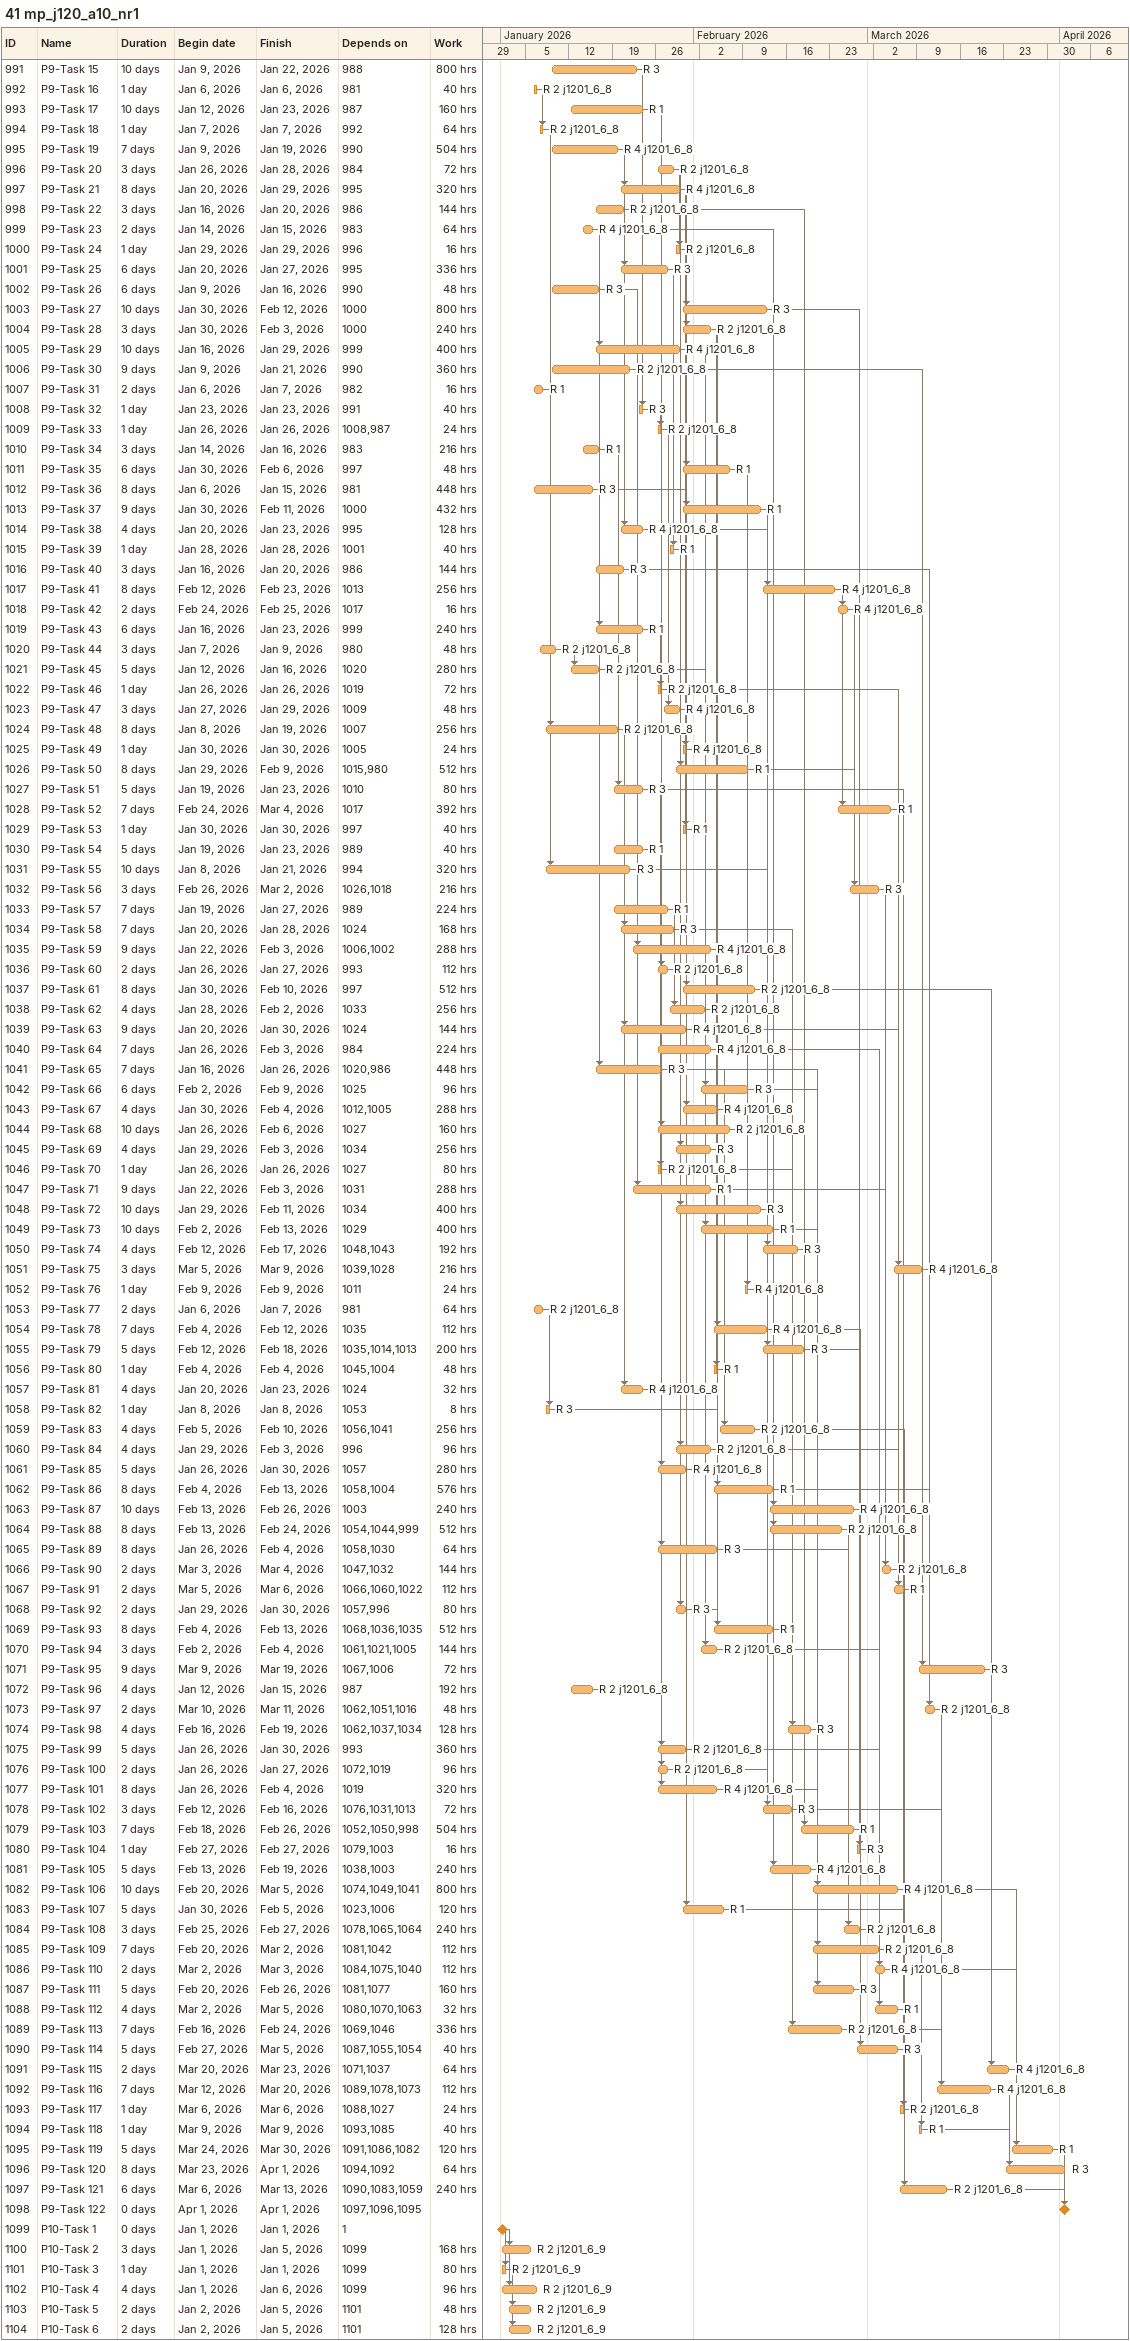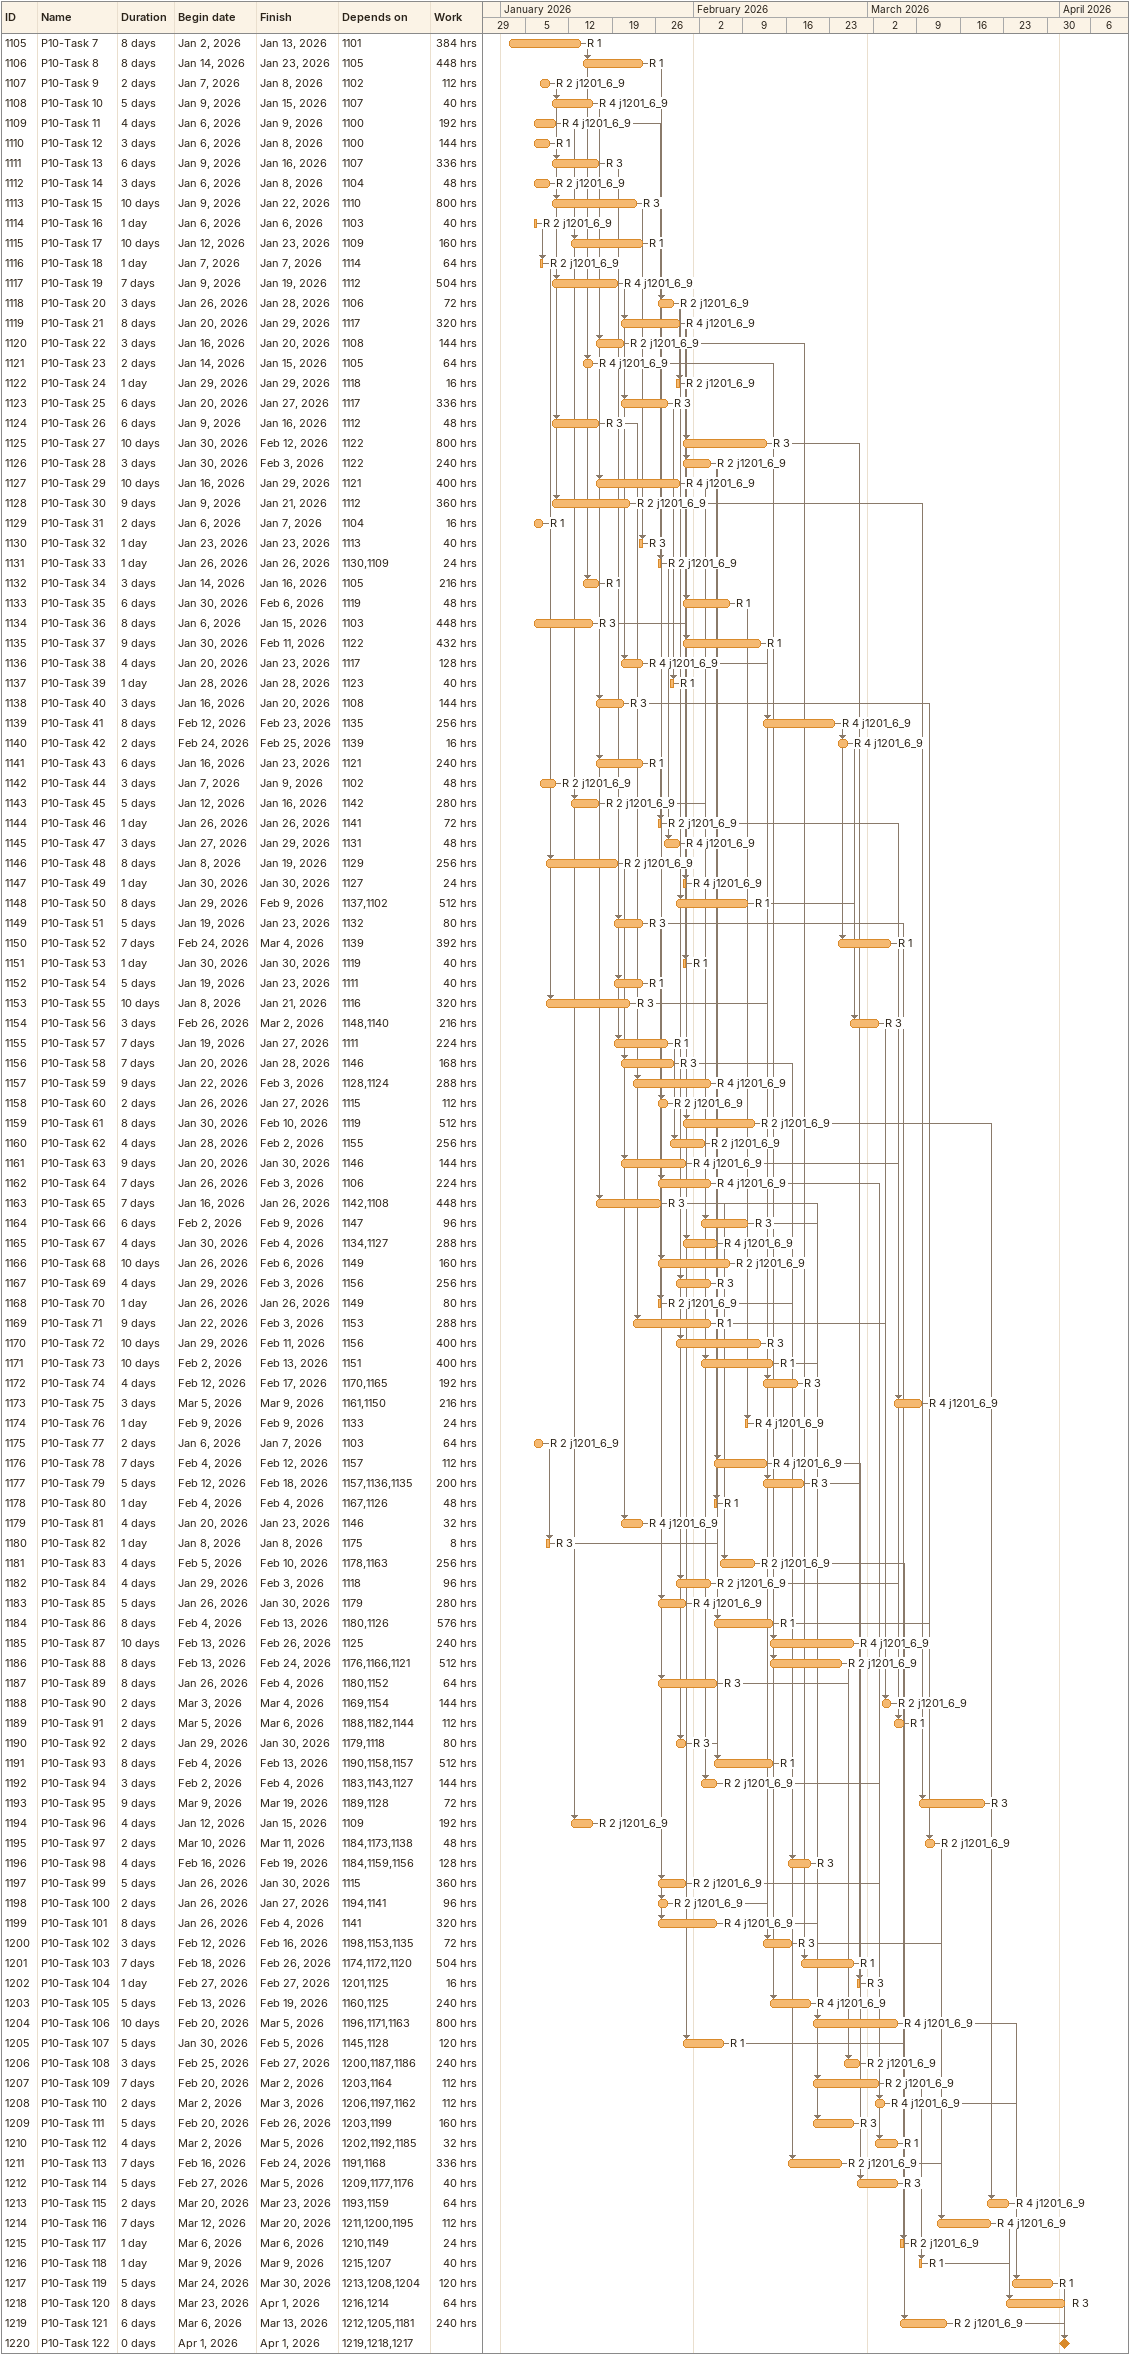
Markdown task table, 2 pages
41 mp_j120_a10_nr1

| ID | Task | Duration | Start | Finish | Predecessors | Resources | Work (h) |
|---|---|---|---|---|---|---|---|
| 991 | P9-Task 15 | 10d | 2026-01-09 | 2026-01-22 | 988 | R 3 | 800 |
| 992 | P9-Task 16 | 1d | 2026-01-06 | 2026-01-06 | 981 | R 2 j1201_6_8 | 40 |
| 993 | P9-Task 17 | 10d | 2026-01-12 | 2026-01-23 | 987 | R 1 | 160 |
| 994 | P9-Task 18 | 1d | 2026-01-07 | 2026-01-07 | 992 | R 2 j1201_6_8 | 64 |
| 995 | P9-Task 19 | 7d | 2026-01-09 | 2026-01-19 | 990 | R 4 j1201_6_8 | 504 |
| 996 | P9-Task 20 | 3d | 2026-01-26 | 2026-01-28 | 984 | R 2 j1201_6_8 | 72 |
| 997 | P9-Task 21 | 8d | 2026-01-20 | 2026-01-29 | 995 | R 4 j1201_6_8 | 320 |
| 998 | P9-Task 22 | 3d | 2026-01-16 | 2026-01-20 | 986 | R 2 j1201_6_8 | 144 |
| 999 | P9-Task 23 | 2d | 2026-01-14 | 2026-01-15 | 983 | R 4 j1201_6_8 | 64 |
| 1000 | P9-Task 24 | 1d | 2026-01-29 | 2026-01-29 | 996 | R 2 j1201_6_8 | 16 |
| 1001 | P9-Task 25 | 6d | 2026-01-20 | 2026-01-27 | 995 | R 3 | 336 |
| 1002 | P9-Task 26 | 6d | 2026-01-09 | 2026-01-16 | 990 | R 3 | 48 |
| 1003 | P9-Task 27 | 10d | 2026-01-30 | 2026-02-12 | 1000 | R 3 | 800 |
| 1004 | P9-Task 28 | 3d | 2026-01-30 | 2026-02-03 | 1000 | R 2 j1201_6_8 | 240 |
| 1005 | P9-Task 29 | 10d | 2026-01-16 | 2026-01-29 | 999 | R 4 j1201_6_8 | 400 |
| 1006 | P9-Task 30 | 9d | 2026-01-09 | 2026-01-21 | 990 | R 2 j1201_6_8 | 360 |
| 1007 | P9-Task 31 | 2d | 2026-01-06 | 2026-01-07 | 982 | R 1 | 16 |
| 1008 | P9-Task 32 | 1d | 2026-01-23 | 2026-01-23 | 991 | R 3 | 40 |
| 1009 | P9-Task 33 | 1d | 2026-01-26 | 2026-01-26 | 1008, 987 | R 2 j1201_6_8 | 24 |
| 1010 | P9-Task 34 | 3d | 2026-01-14 | 2026-01-16 | 983 | R 1 | 216 |
| 1011 | P9-Task 35 | 6d | 2026-01-30 | 2026-02-06 | 997 | R 1 | 48 |
| 1012 | P9-Task 36 | 8d | 2026-01-06 | 2026-01-15 | 981 | R 3 | 448 |
| 1013 | P9-Task 37 | 9d | 2026-01-30 | 2026-02-11 | 1000 | R 1 | 432 |
| 1014 | P9-Task 38 | 4d | 2026-01-20 | 2026-01-23 | 995 | R 4 j1201_6_8 | 128 |
| 1015 | P9-Task 39 | 1d | 2026-01-28 | 2026-01-28 | 1001 | R 1 | 40 |
| 1016 | P9-Task 40 | 3d | 2026-01-16 | 2026-01-20 | 986 | R 3 | 144 |
| 1017 | P9-Task 41 | 8d | 2026-02-12 | 2026-02-23 | 1013 | R 4 j1201_6_8 | 256 |
| 1018 | P9-Task 42 | 2d | 2026-02-24 | 2026-02-25 | 1017 | R 4 j1201_6_8 | 16 |
| 1019 | P9-Task 43 | 6d | 2026-01-16 | 2026-01-23 | 999 | R 1 | 240 |
| 1020 | P9-Task 44 | 3d | 2026-01-07 | 2026-01-09 | 980 | R 2 j1201_6_8 | 48 |
| 1021 | P9-Task 45 | 5d | 2026-01-12 | 2026-01-16 | 1020 | R 2 j1201_6_8 | 280 |
| 1022 | P9-Task 46 | 1d | 2026-01-26 | 2026-01-26 | 1019 | R 2 j1201_6_8 | 72 |
| 1023 | P9-Task 47 | 3d | 2026-01-27 | 2026-01-29 | 1009 | R 4 j1201_6_8 | 48 |
| 1024 | P9-Task 48 | 8d | 2026-01-08 | 2026-01-19 | 1007 | R 2 j1201_6_8 | 256 |
| 1025 | P9-Task 49 | 1d | 2026-01-30 | 2026-01-30 | 1005 | R 4 j1201_6_8 | 24 |
| 1026 | P9-Task 50 | 8d | 2026-01-29 | 2026-02-09 | 1015, 980 | R 1 | 512 |
| 1027 | P9-Task 51 | 5d | 2026-01-19 | 2026-01-23 | 1010 | R 3 | 80 |
| 1028 | P9-Task 52 | 7d | 2026-02-24 | 2026-03-04 | 1017 | R 1 | 392 |
| 1029 | P9-Task 53 | 1d | 2026-01-30 | 2026-01-30 | 997 | R 1 | 40 |
| 1030 | P9-Task 54 | 5d | 2026-01-19 | 2026-01-23 | 989 | R 1 | 40 |
| 1031 | P9-Task 55 | 10d | 2026-01-08 | 2026-01-21 | 994 | R 3 | 320 |
| 1032 | P9-Task 56 | 3d | 2026-02-26 | 2026-03-02 | 1026, 1018 | R 3 | 216 |
| 1033 | P9-Task 57 | 7d | 2026-01-19 | 2026-01-27 | 989 | R 1 | 224 |
| 1034 | P9-Task 58 | 7d | 2026-01-20 | 2026-01-28 | 1024 | R 3 | 168 |
| 1035 | P9-Task 59 | 9d | 2026-01-22 | 2026-02-03 | 1006, 1002 | R 4 j1201_6_8 | 288 |
| 1036 | P9-Task 60 | 2d | 2026-01-26 | 2026-01-27 | 993 | R 2 j1201_6_8 | 112 |
| 1037 | P9-Task 61 | 8d | 2026-01-30 | 2026-02-10 | 997 | R 2 j1201_6_8 | 512 |
| 1038 | P9-Task 62 | 4d | 2026-01-28 | 2026-02-02 | 1033 | R 2 j1201_6_8 | 256 |
| 1039 | P9-Task 63 | 9d | 2026-01-20 | 2026-01-30 | 1024 | R 4 j1201_6_8 | 144 |
| 1040 | P9-Task 64 | 7d | 2026-01-26 | 2026-02-03 | 984 | R 4 j1201_6_8 | 224 |
| 1041 | P9-Task 65 | 7d | 2026-01-16 | 2026-01-26 | 1020, 986 | R 3 | 448 |
| 1042 | P9-Task 66 | 6d | 2026-02-02 | 2026-02-09 | 1025 | R 3 | 96 |
| 1043 | P9-Task 67 | 4d | 2026-01-30 | 2026-02-04 | 1012, 1005 | R 4 j1201_6_8 | 288 |
| 1044 | P9-Task 68 | 10d | 2026-01-26 | 2026-02-06 | 1027 | R 2 j1201_6_8 | 160 |
| 1045 | P9-Task 69 | 4d | 2026-01-29 | 2026-02-03 | 1034 | R 3 | 256 |
| 1046 | P9-Task 70 | 1d | 2026-01-26 | 2026-01-26 | 1027 | R 2 j1201_6_8 | 80 |
| 1047 | P9-Task 71 | 9d | 2026-01-22 | 2026-02-03 | 1031 | R 1 | 288 |
| 1048 | P9-Task 72 | 10d | 2026-01-29 | 2026-02-11 | 1034 | R 3 | 400 |
| 1049 | P9-Task 73 | 10d | 2026-02-02 | 2026-02-13 | 1029 | R 1 | 400 |
| 1050 | P9-Task 74 | 4d | 2026-02-12 | 2026-02-17 | 1048, 1043 | R 3 | 192 |
| 1051 | P9-Task 75 | 3d | 2026-03-05 | 2026-03-09 | 1039, 1028 | R 4 j1201_6_8 | 216 |
| 1052 | P9-Task 76 | 1d | 2026-02-09 | 2026-02-09 | 1011 | R 4 j1201_6_8 | 24 |
| 1053 | P9-Task 77 | 2d | 2026-01-06 | 2026-01-07 | 981 | R 2 j1201_6_8 | 64 |
| 1054 | P9-Task 78 | 7d | 2026-02-04 | 2026-02-12 | 1035 | R 4 j1201_6_8 | 112 |
| 1055 | P9-Task 79 | 5d | 2026-02-12 | 2026-02-18 | 1035, 1014, 1013 | R 3 | 200 |
| 1056 | P9-Task 80 | 1d | 2026-02-04 | 2026-02-04 | 1045, 1004 | R 1 | 48 |
| 1057 | P9-Task 81 | 4d | 2026-01-20 | 2026-01-23 | 1024 | R 4 j1201_6_8 | 32 |
| 1058 | P9-Task 82 | 1d | 2026-01-08 | 2026-01-08 | 1053 | R 3 | 8 |
| 1059 | P9-Task 83 | 4d | 2026-02-05 | 2026-02-10 | 1056, 1041 | R 2 j1201_6_8 | 256 |
| 1060 | P9-Task 84 | 4d | 2026-01-29 | 2026-02-03 | 996 | R 2 j1201_6_8 | 96 |
| 1061 | P9-Task 85 | 5d | 2026-01-26 | 2026-01-30 | 1057 | R 4 j1201_6_8 | 280 |
| 1062 | P9-Task 86 | 8d | 2026-02-04 | 2026-02-13 | 1058, 1004 | R 1 | 576 |
| 1063 | P9-Task 87 | 10d | 2026-02-13 | 2026-02-26 | 1003 | R 4 j1201_6_8 | 240 |
| 1064 | P9-Task 88 | 8d | 2026-02-13 | 2026-02-24 | 1054, 1044, 999 | R 2 j1201_6_8 | 512 |
| 1065 | P9-Task 89 | 8d | 2026-01-26 | 2026-02-04 | 1058, 1030 | R 3 | 64 |
| 1066 | P9-Task 90 | 2d | 2026-03-03 | 2026-03-04 | 1047, 1032 | R 2 j1201_6_8 | 144 |
| 1067 | P9-Task 91 | 2d | 2026-03-05 | 2026-03-06 | 1066, 1060, 1022 | R 1 | 112 |
| 1068 | P9-Task 92 | 2d | 2026-01-29 | 2026-01-30 | 1057, 996 | R 3 | 80 |
| 1069 | P9-Task 93 | 8d | 2026-02-04 | 2026-02-13 | 1068, 1036, 1035 | R 1 | 512 |
| 1070 | P9-Task 94 | 3d | 2026-02-02 | 2026-02-04 | 1061, 1021, 1005 | R 2 j1201_6_8 | 144 |
| 1071 | P9-Task 95 | 9d | 2026-03-09 | 2026-03-19 | 1067, 1006 | R 3 | 72 |
| 1072 | P9-Task 96 | 4d | 2026-01-12 | 2026-01-15 | 987 | R 2 j1201_6_8 | 192 |
| 1073 | P9-Task 97 | 2d | 2026-03-10 | 2026-03-11 | 1062, 1051, 1016 | R 2 j1201_6_8 | 48 |
| 1074 | P9-Task 98 | 4d | 2026-02-16 | 2026-02-19 | 1062, 1037, 1034 | R 3 | 128 |
| 1075 | P9-Task 99 | 5d | 2026-01-26 | 2026-01-30 | 993 | R 2 j1201_6_8 | 360 |
| 1076 | P9-Task 100 | 2d | 2026-01-26 | 2026-01-27 | 1072, 1019 | R 2 j1201_6_8 | 96 |
| 1077 | P9-Task 101 | 8d | 2026-01-26 | 2026-02-04 | 1019 | R 4 j1201_6_8 | 320 |
| 1078 | P9-Task 102 | 3d | 2026-02-12 | 2026-02-16 | 1076, 1031, 1013 | R 3 | 72 |
| 1079 | P9-Task 103 | 7d | 2026-02-18 | 2026-02-26 | 1052, 1050, 998 | R 1 | 504 |
| 1080 | P9-Task 104 | 1d | 2026-02-27 | 2026-02-27 | 1079, 1003 | R 3 | 16 |
| 1081 | P9-Task 105 | 5d | 2026-02-13 | 2026-02-19 | 1038, 1003 | R 4 j1201_6_8 | 240 |
| 1082 | P9-Task 106 | 10d | 2026-02-20 | 2026-03-05 | 1074, 1049, 1041 | R 4 j1201_6_8 | 800 |
| 1083 | P9-Task 107 | 5d | 2026-01-30 | 2026-02-05 | 1023, 1006 | R 1 | 120 |
| 1084 | P9-Task 108 | 3d | 2026-02-25 | 2026-02-27 | 1078, 1065, 1064 | R 2 j1201_6_8 | 240 |
| 1085 | P9-Task 109 | 7d | 2026-02-20 | 2026-03-02 | 1081, 1042 | R 2 j1201_6_8 | 112 |
| 1086 | P9-Task 110 | 2d | 2026-03-02 | 2026-03-03 | 1084, 1075, 1040 | R 4 j1201_6_8 | 112 |
| 1087 | P9-Task 111 | 5d | 2026-02-20 | 2026-02-26 | 1081, 1077 | R 3 | 160 |
| 1088 | P9-Task 112 | 4d | 2026-03-02 | 2026-03-05 | 1080, 1070, 1063 | R 1 | 32 |
| 1089 | P9-Task 113 | 7d | 2026-02-16 | 2026-02-24 | 1069, 1046 | R 2 j1201_6_8 | 336 |
| 1090 | P9-Task 114 | 5d | 2026-02-27 | 2026-03-05 | 1087, 1055, 1054 | R 3 | 40 |
| 1091 | P9-Task 115 | 2d | 2026-03-20 | 2026-03-23 | 1071, 1037 | R 4 j1201_6_8 | 64 |
| 1092 | P9-Task 116 | 7d | 2026-03-12 | 2026-03-20 | 1089, 1078, 1073 | R 4 j1201_6_8 | 112 |
| 1093 | P9-Task 117 | 1d | 2026-03-06 | 2026-03-06 | 1088, 1027 | R 2 j1201_6_8 | 24 |
| 1094 | P9-Task 118 | 1d | 2026-03-09 | 2026-03-09 | 1093, 1085 | R 1 | 40 |
| 1095 | P9-Task 119 | 5d | 2026-03-24 | 2026-03-30 | 1091, 1086, 1082 | R 1 | 120 |
| 1096 | P9-Task 120 | 8d | 2026-03-23 | 2026-04-01 | 1094, 1092 | R 3 | 64 |
| 1097 | P9-Task 121 | 6d | 2026-03-06 | 2026-03-13 | 1090, 1083, 1059 | R 2 j1201_6_8 | 240 |
| 1098 | P9-Task 122 | 0d | 2026-04-01 | 2026-04-01 | 1097, 1096, 1095 |  |  |
| 1099 | P10-Task 1 | 0d | 2026-01-01 | 2026-01-01 | 1 |  |  |
| 1100 | P10-Task 2 | 3d | 2026-01-01 | 2026-01-05 | 1099 | R 2 j1201_6_9 | 168 |
| 1101 | P10-Task 3 | 1d | 2026-01-01 | 2026-01-01 | 1099 | R 2 j1201_6_9 | 80 |
| 1102 | P10-Task 4 | 4d | 2026-01-01 | 2026-01-06 | 1099 | R 2 j1201_6_9 | 96 |
| 1103 | P10-Task 5 | 2d | 2026-01-02 | 2026-01-05 | 1101 | R 2 j1201_6_9 | 48 |
| 1104 | P10-Task 6 | 2d | 2026-01-02 | 2026-01-05 | 1101 | R 2 j1201_6_9 | 128 |
| 1105 | P10-Task 7 | 8d | 2026-01-02 | 2026-01-13 | 1101 | R 1 | 384 |
| 1106 | P10-Task 8 | 8d | 2026-01-14 | 2026-01-23 | 1105 | R 1 | 448 |
| 1107 | P10-Task 9 | 2d | 2026-01-07 | 2026-01-08 | 1102 | R 2 j1201_6_9 | 112 |
| 1108 | P10-Task 10 | 5d | 2026-01-09 | 2026-01-15 | 1107 | R 4 j1201_6_9 | 40 |
| 1109 | P10-Task 11 | 4d | 2026-01-06 | 2026-01-09 | 1100 | R 4 j1201_6_9 | 192 |
| 1110 | P10-Task 12 | 3d | 2026-01-06 | 2026-01-08 | 1100 | R 1 | 144 |
| 1111 | P10-Task 13 | 6d | 2026-01-09 | 2026-01-16 | 1107 | R 3 | 336 |
| 1112 | P10-Task 14 | 3d | 2026-01-06 | 2026-01-08 | 1104 | R 2 j1201_6_9 | 48 |
| 1113 | P10-Task 15 | 10d | 2026-01-09 | 2026-01-22 | 1110 | R 3 | 800 |
| 1114 | P10-Task 16 | 1d | 2026-01-06 | 2026-01-06 | 1103 | R 2 j1201_6_9 | 40 |
| 1115 | P10-Task 17 | 10d | 2026-01-12 | 2026-01-23 | 1109 | R 1 | 160 |
| 1116 | P10-Task 18 | 1d | 2026-01-07 | 2026-01-07 | 1114 | R 2 j1201_6_9 | 64 |
| 1117 | P10-Task 19 | 7d | 2026-01-09 | 2026-01-19 | 1112 | R 4 j1201_6_9 | 504 |
| 1118 | P10-Task 20 | 3d | 2026-01-26 | 2026-01-28 | 1106 | R 2 j1201_6_9 | 72 |
| 1119 | P10-Task 21 | 8d | 2026-01-20 | 2026-01-29 | 1117 | R 4 j1201_6_9 | 320 |
| 1120 | P10-Task 22 | 3d | 2026-01-16 | 2026-01-20 | 1108 | R 2 j1201_6_9 | 144 |
| 1121 | P10-Task 23 | 2d | 2026-01-14 | 2026-01-15 | 1105 | R 4 j1201_6_9 | 64 |
| 1122 | P10-Task 24 | 1d | 2026-01-29 | 2026-01-29 | 1118 | R 2 j1201_6_9 | 16 |
| 1123 | P10-Task 25 | 6d | 2026-01-20 | 2026-01-27 | 1117 | R 3 | 336 |
| 1124 | P10-Task 26 | 6d | 2026-01-09 | 2026-01-16 | 1112 | R 3 | 48 |
| 1125 | P10-Task 27 | 10d | 2026-01-30 | 2026-02-12 | 1122 | R 3 | 800 |
| 1126 | P10-Task 28 | 3d | 2026-01-30 | 2026-02-03 | 1122 | R 2 j1201_6_9 | 240 |
| 1127 | P10-Task 29 | 10d | 2026-01-16 | 2026-01-29 | 1121 | R 4 j1201_6_9 | 400 |
| 1128 | P10-Task 30 | 9d | 2026-01-09 | 2026-01-21 | 1112 | R 2 j1201_6_9 | 360 |
| 1129 | P10-Task 31 | 2d | 2026-01-06 | 2026-01-07 | 1104 | R 1 | 16 |
| 1130 | P10-Task 32 | 1d | 2026-01-23 | 2026-01-23 | 1113 | R 3 | 40 |
| 1131 | P10-Task 33 | 1d | 2026-01-26 | 2026-01-26 | 1130, 1109 | R 2 j1201_6_9 | 24 |
| 1132 | P10-Task 34 | 3d | 2026-01-14 | 2026-01-16 | 1105 | R 1 | 216 |
| 1133 | P10-Task 35 | 6d | 2026-01-30 | 2026-02-06 | 1119 | R 1 | 48 |
| 1134 | P10-Task 36 | 8d | 2026-01-06 | 2026-01-15 | 1103 | R 3 | 448 |
| 1135 | P10-Task 37 | 9d | 2026-01-30 | 2026-02-11 | 1122 | R 1 | 432 |
| 1136 | P10-Task 38 | 4d | 2026-01-20 | 2026-01-23 | 1117 | R 4 j1201_6_9 | 128 |
| 1137 | P10-Task 39 | 1d | 2026-01-28 | 2026-01-28 | 1123 | R 1 | 40 |
| 1138 | P10-Task 40 | 3d | 2026-01-16 | 2026-01-20 | 1108 | R 3 | 144 |
| 1139 | P10-Task 41 | 8d | 2026-02-12 | 2026-02-23 | 1135 | R 4 j1201_6_9 | 256 |
| 1140 | P10-Task 42 | 2d | 2026-02-24 | 2026-02-25 | 1139 | R 4 j1201_6_9 | 16 |
| 1141 | P10-Task 43 | 6d | 2026-01-16 | 2026-01-23 | 1121 | R 1 | 240 |
| 1142 | P10-Task 44 | 3d | 2026-01-07 | 2026-01-09 | 1102 | R 2 j1201_6_9 | 48 |
| 1143 | P10-Task 45 | 5d | 2026-01-12 | 2026-01-16 | 1142 | R 2 j1201_6_9 | 280 |
| 1144 | P10-Task 46 | 1d | 2026-01-26 | 2026-01-26 | 1141 | R 2 j1201_6_9 | 72 |
| 1145 | P10-Task 47 | 3d | 2026-01-27 | 2026-01-29 | 1131 | R 4 j1201_6_9 | 48 |
| 1146 | P10-Task 48 | 8d | 2026-01-08 | 2026-01-19 | 1129 | R 2 j1201_6_9 | 256 |
| 1147 | P10-Task 49 | 1d | 2026-01-30 | 2026-01-30 | 1127 | R 4 j1201_6_9 | 24 |
| 1148 | P10-Task 50 | 8d | 2026-01-29 | 2026-02-09 | 1137, 1102 | R 1 | 512 |
| 1149 | P10-Task 51 | 5d | 2026-01-19 | 2026-01-23 | 1132 | R 3 | 80 |
| 1150 | P10-Task 52 | 7d | 2026-02-24 | 2026-03-04 | 1139 | R 1 | 392 |
| 1151 | P10-Task 53 | 1d | 2026-01-30 | 2026-01-30 | 1119 | R 1 | 40 |
| 1152 | P10-Task 54 | 5d | 2026-01-19 | 2026-01-23 | 1111 | R 1 | 40 |
| 1153 | P10-Task 55 | 10d | 2026-01-08 | 2026-01-21 | 1116 | R 3 | 320 |
| 1154 | P10-Task 56 | 3d | 2026-02-26 | 2026-03-02 | 1148, 1140 | R 3 | 216 |
| 1155 | P10-Task 57 | 7d | 2026-01-19 | 2026-01-27 | 1111 | R 1 | 224 |
| 1156 | P10-Task 58 | 7d | 2026-01-20 | 2026-01-28 | 1146 | R 3 | 168 |
| 1157 | P10-Task 59 | 9d | 2026-01-22 | 2026-02-03 | 1128, 1124 | R 4 j1201_6_9 | 288 |
| 1158 | P10-Task 60 | 2d | 2026-01-26 | 2026-01-27 | 1115 | R 2 j1201_6_9 | 112 |
| 1159 | P10-Task 61 | 8d | 2026-01-30 | 2026-02-10 | 1119 | R 2 j1201_6_9 | 512 |
| 1160 | P10-Task 62 | 4d | 2026-01-28 | 2026-02-02 | 1155 | R 2 j1201_6_9 | 256 |
| 1161 | P10-Task 63 | 9d | 2026-01-20 | 2026-01-30 | 1146 | R 4 j1201_6_9 | 144 |
| 1162 | P10-Task 64 | 7d | 2026-01-26 | 2026-02-03 | 1106 | R 4 j1201_6_9 | 224 |
| 1163 | P10-Task 65 | 7d | 2026-01-16 | 2026-01-26 | 1142, 1108 | R 3 | 448 |
| 1164 | P10-Task 66 | 6d | 2026-02-02 | 2026-02-09 | 1147 | R 3 | 96 |
| 1165 | P10-Task 67 | 4d | 2026-01-30 | 2026-02-04 | 1134, 1127 | R 4 j1201_6_9 | 288 |
| 1166 | P10-Task 68 | 10d | 2026-01-26 | 2026-02-06 | 1149 | R 2 j1201_6_9 | 160 |
| 1167 | P10-Task 69 | 4d | 2026-01-29 | 2026-02-03 | 1156 | R 3 | 256 |
| 1168 | P10-Task 70 | 1d | 2026-01-26 | 2026-01-26 | 1149 | R 2 j1201_6_9 | 80 |
| 1169 | P10-Task 71 | 9d | 2026-01-22 | 2026-02-03 | 1153 | R 1 | 288 |
| 1170 | P10-Task 72 | 10d | 2026-01-29 | 2026-02-11 | 1156 | R 3 | 400 |
| 1171 | P10-Task 73 | 10d | 2026-02-02 | 2026-02-13 | 1151 | R 1 | 400 |
| 1172 | P10-Task 74 | 4d | 2026-02-12 | 2026-02-17 | 1170, 1165 | R 3 | 192 |
| 1173 | P10-Task 75 | 3d | 2026-03-05 | 2026-03-09 | 1161, 1150 | R 4 j1201_6_9 | 216 |
| 1174 | P10-Task 76 | 1d | 2026-02-09 | 2026-02-09 | 1133 | R 4 j1201_6_9 | 24 |
| 1175 | P10-Task 77 | 2d | 2026-01-06 | 2026-01-07 | 1103 | R 2 j1201_6_9 | 64 |
| 1176 | P10-Task 78 | 7d | 2026-02-04 | 2026-02-12 | 1157 | R 4 j1201_6_9 | 112 |
| 1177 | P10-Task 79 | 5d | 2026-02-12 | 2026-02-18 | 1157, 1136, 1135 | R 3 | 200 |
| 1178 | P10-Task 80 | 1d | 2026-02-04 | 2026-02-04 | 1167, 1126 | R 1 | 48 |
| 1179 | P10-Task 81 | 4d | 2026-01-20 | 2026-01-23 | 1146 | R 4 j1201_6_9 | 32 |
| 1180 | P10-Task 82 | 1d | 2026-01-08 | 2026-01-08 | 1175 | R 3 | 8 |
| 1181 | P10-Task 83 | 4d | 2026-02-05 | 2026-02-10 | 1178, 1163 | R 2 j1201_6_9 | 256 |
| 1182 | P10-Task 84 | 4d | 2026-01-29 | 2026-02-03 | 1118 | R 2 j1201_6_9 | 96 |
| 1183 | P10-Task 85 | 5d | 2026-01-26 | 2026-01-30 | 1179 | R 4 j1201_6_9 | 280 |
| 1184 | P10-Task 86 | 8d | 2026-02-04 | 2026-02-13 | 1180, 1126 | R 1 | 576 |
| 1185 | P10-Task 87 | 10d | 2026-02-13 | 2026-02-26 | 1125 | R 4 j1201_6_9 | 240 |
| 1186 | P10-Task 88 | 8d | 2026-02-13 | 2026-02-24 | 1176, 1166, 1121 | R 2 j1201_6_9 | 512 |
| 1187 | P10-Task 89 | 8d | 2026-01-26 | 2026-02-04 | 1180, 1152 | R 3 | 64 |
| 1188 | P10-Task 90 | 2d | 2026-03-03 | 2026-03-04 | 1169, 1154 | R 2 j1201_6_9 | 144 |
| 1189 | P10-Task 91 | 2d | 2026-03-05 | 2026-03-06 | 1188, 1182, 1144 | R 1 | 112 |
| 1190 | P10-Task 92 | 2d | 2026-01-29 | 2026-01-30 | 1179, 1118 | R 3 | 80 |
| 1191 | P10-Task 93 | 8d | 2026-02-04 | 2026-02-13 | 1190, 1158, 1157 | R 1 | 512 |
| 1192 | P10-Task 94 | 3d | 2026-02-02 | 2026-02-04 | 1183, 1143, 1127 | R 2 j1201_6_9 | 144 |
| 1193 | P10-Task 95 | 9d | 2026-03-09 | 2026-03-19 | 1189, 1128 | R 3 | 72 |
| 1194 | P10-Task 96 | 4d | 2026-01-12 | 2026-01-15 | 1109 | R 2 j1201_6_9 | 192 |
| 1195 | P10-Task 97 | 2d | 2026-03-10 | 2026-03-11 | 1184, 1173, 1138 | R 2 j1201_6_9 | 48 |
| 1196 | P10-Task 98 | 4d | 2026-02-16 | 2026-02-19 | 1184, 1159, 1156 | R 3 | 128 |
| 1197 | P10-Task 99 | 5d | 2026-01-26 | 2026-01-30 | 1115 | R 2 j1201_6_9 | 360 |
| 1198 | P10-Task 100 | 2d | 2026-01-26 | 2026-01-27 | 1194, 1141 | R 2 j1201_6_9 | 96 |
| 1199 | P10-Task 101 | 8d | 2026-01-26 | 2026-02-04 | 1141 | R 4 j1201_6_9 | 320 |
| 1200 | P10-Task 102 | 3d | 2026-02-12 | 2026-02-16 | 1198, 1153, 1135 | R 3 | 72 |
| 1201 | P10-Task 103 | 7d | 2026-02-18 | 2026-02-26 | 1174, 1172, 1120 | R 1 | 504 |
| 1202 | P10-Task 104 | 1d | 2026-02-27 | 2026-02-27 | 1201, 1125 | R 3 | 16 |
| 1203 | P10-Task 105 | 5d | 2026-02-13 | 2026-02-19 | 1160, 1125 | R 4 j1201_6_9 | 240 |
| 1204 | P10-Task 106 | 10d | 2026-02-20 | 2026-03-05 | 1196, 1171, 1163 | R 4 j1201_6_9 | 800 |
| 1205 | P10-Task 107 | 5d | 2026-01-30 | 2026-02-05 | 1145, 1128 | R 1 | 120 |
| 1206 | P10-Task 108 | 3d | 2026-02-25 | 2026-02-27 | 1200, 1187, 1186 | R 2 j1201_6_9 | 240 |
| 1207 | P10-Task 109 | 7d | 2026-02-20 | 2026-03-02 | 1203, 1164 | R 2 j1201_6_9 | 112 |
| 1208 | P10-Task 110 | 2d | 2026-03-02 | 2026-03-03 | 1206, 1197, 1162 | R 4 j1201_6_9 | 112 |
| 1209 | P10-Task 111 | 5d | 2026-02-20 | 2026-02-26 | 1203, 1199 | R 3 | 160 |
| 1210 | P10-Task 112 | 4d | 2026-03-02 | 2026-03-05 | 1202, 1192, 1185 | R 1 | 32 |
| 1211 | P10-Task 113 | 7d | 2026-02-16 | 2026-02-24 | 1191, 1168 | R 2 j1201_6_9 | 336 |
| 1212 | P10-Task 114 | 5d | 2026-02-27 | 2026-03-05 | 1209, 1177, 1176 | R 3 | 40 |
| 1213 | P10-Task 115 | 2d | 2026-03-20 | 2026-03-23 | 1193, 1159 | R 4 j1201_6_9 | 64 |
| 1214 | P10-Task 116 | 7d | 2026-03-12 | 2026-03-20 | 1211, 1200, 1195 | R 4 j1201_6_9 | 112 |
| 1215 | P10-Task 117 | 1d | 2026-03-06 | 2026-03-06 | 1210, 1149 | R 2 j1201_6_9 | 24 |
| 1216 | P10-Task 118 | 1d | 2026-03-09 | 2026-03-09 | 1215, 1207 | R 1 | 40 |
| 1217 | P10-Task 119 | 5d | 2026-03-24 | 2026-03-30 | 1213, 1208, 1204 | R 1 | 120 |
| 1218 | P10-Task 120 | 8d | 2026-03-23 | 2026-04-01 | 1216, 1214 | R 3 | 64 |
| 1219 | P10-Task 121 | 6d | 2026-03-06 | 2026-03-13 | 1212, 1205, 1181 | R 2 j1201_6_9 | 240 |
| 1220 | P10-Task 122 | 0d | 2026-04-01 | 2026-04-01 | 1219, 1218, 1217 |  |  |
